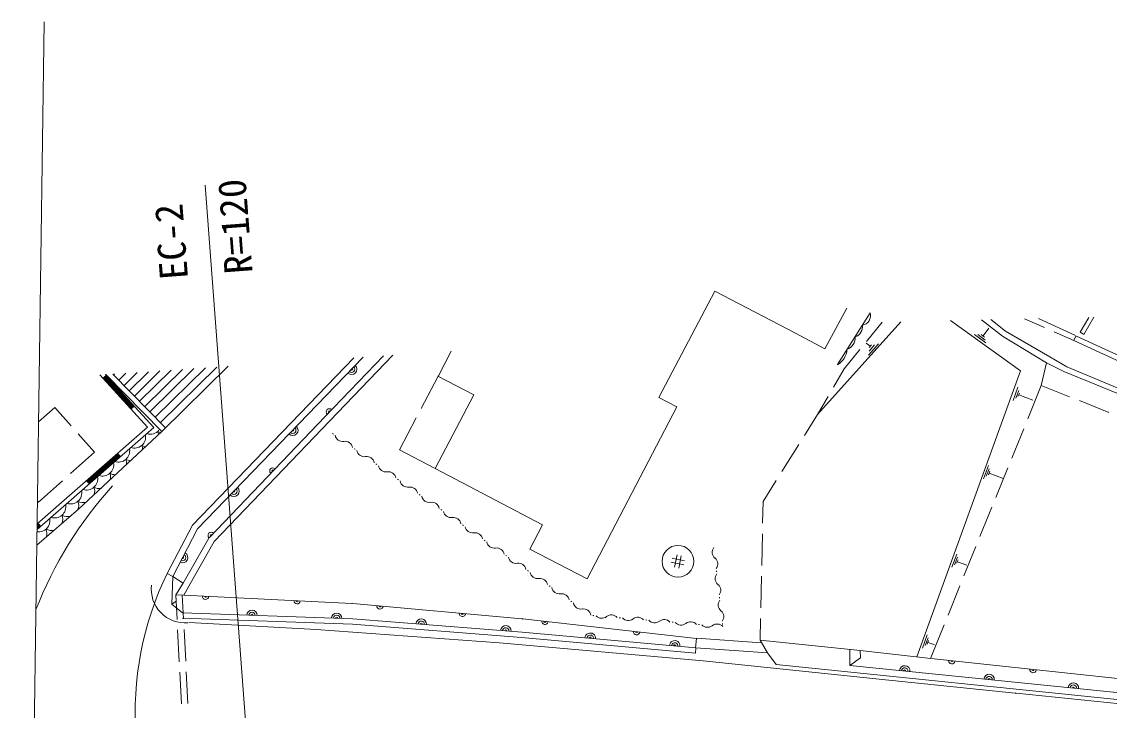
# Model space of a CAD drawing. Units: millimetres, scale not verified. Extents: x 40000 to 680000, y 20000 to 380000.
# Drawn here: x 70527 to 121830, y 285280 to 317790 of the extents above; entities that cross this region are included whole.
import ezdxf
from ezdxf.enums import TextEntityAlignment as Align

# ---------------------------------------------------------------- set-up
doc = ezdxf.new("R2010")
doc.units = ezdxf.units.MM
doc.header["$LTSCALE"] = 1000
for name, color, linetype, lineweight in [('M-BGD', 7, 'Continuous', 13), ('M-BMK-OTRS', 5, 'Continuous', 13), ('M-STR-HTXT', 7, 'Continuous', 13)]:
    doc.layers.add(name, color=color, linetype=linetype, lineweight=lineweight)
doc.styles.add('ＭＳ ゴシック', font='')
doc.styles.get('ＭＳ ゴシック').set_extended_font_data('MS Gothic')

msp = doc.modelspace()

# ---------------------------------------------------------------- linework, layer by layer
at = {"layer": 'M-BGD'}
for p, q in [((103226, 305072), (100589, 300051)), ((103226, 305072), (107022, 303078)), ((108417, 302346), (109452, 304261)), ((110554, 304044), (109004, 301607)), ((116237, 303724), (116934, 303176)), ((117834, 303761), (118770, 303348)), ((118494, 303777), (120244, 302970)), ((120872, 303833), (120461, 303129)), ((121107, 303838), (120633, 303028)), ((111993, 303625), (108068, 299241)), ((111122, 303604), (110384, 302695)), ((117648, 301310), (114340, 303680)), ((116795, 302945), (115811, 303714)), ((115881, 302955), (116153, 303318)), ((107022, 303078), (108417, 302346)), ((115481, 303028), (116012, 302628)), ((115638, 303029), (115976, 302760)), ((115793, 303017), (115942, 302901)), ((118875, 301690), (116795, 302945)), ((116934, 303176), (119025, 301962)), ((119227, 303146), (120162, 302732)), ((120257, 302937), (120162, 302732)), ((120162, 302732), (124648, 300666)), ((124743, 300898), (120290, 302949)), ((120612, 303041), (120461, 303129)), ((90789, 302229), (90183, 301075)), ((110068, 302307), (109330, 301398)), ((110546, 302468), (110368, 302619)), ((110950, 302580), (110473, 302039)), ((110609, 302537), (110502, 302402)), ((110758, 302535), (110507, 302233)), ((86191, 301919), (78576, 294026)), ((78823, 293849), (86636, 301950)), ((84835, 299154), (87585, 302013)), ((85056, 298952), (88030, 302043)), ((118626, 300620), (118874, 301688)), ((118874, 301688), (119686, 301277)), ((119836, 301502), (119025, 301962)), ((77310, 298615), (74829, 301154)), ((74864, 301119), (74904, 301159)), ((75108, 300868), (75440, 301195)), ((75353, 300618), (75975, 301231)), ((75597, 300368), (76511, 301267)), ((75842, 300117), (77046, 301303)), ((76087, 299867), (77582, 301339)), ((76331, 299617), (78117, 301376)), ((76576, 299366), (78653, 301412)), ((76820, 299116), (79188, 301448)), ((77065, 298866), (79723, 301484)), ((77132, 298440), (80259, 301520)), ((109330, 301398), (108825, 300535)), ((117648, 301310), (112757, 287796)), ((119686, 301277), (125792, 298768)), ((125805, 298976), (119836, 301502)), ((76466, 298644), (74210, 301112)), ((75708, 299503), (74359, 300979)), ((75722, 299516), (74373, 300993)), ((75737, 299530), (74388, 301006)), ((75752, 299543), (74403, 301020)), ((75767, 299557), (74418, 301033)), ((75782, 299570), (74432, 301047)), ((75796, 299584), (74447, 301060)), ((75811, 299597), (74462, 301074)), ((76751, 298628), (74465, 301129)), ((75826, 299611), (74477, 301087)), ((77131, 298440), (74501, 301132)), ((90160, 301031), (89371, 299528)), ((90150, 301039), (90192, 301067)), ((90194, 301041), (91853, 300169)), ((91853, 300169), (90031, 296699)), ((117525, 300531), (117293, 299906)), ((117560, 300382), (117421, 300023)), ((117591, 300258), (117523, 300095)), ((117560, 300168), (118218, 299920)), ((117984, 299037), (118626, 300620)), ((118626, 300620), (119959, 300086)), ((101429, 299610), (100589, 300051)), ((108572, 300103), (108067, 299240)), ((120423, 299900), (121815, 299341)), ((72083, 299582), (71321, 298906)), ((72083, 299582), (72858, 298709)), ((79380, 293441), (84835, 299154)), ((97194, 291480), (101429, 299610)), ((107446, 298248), (108067, 299240)), ((71249, 293811), (76751, 298628)), ((71253, 294081), (76466, 298644)), ((79605, 293242), (85056, 298952)), ((89138, 299085), (88349, 297583)), ((73190, 298336), (73966, 297463)), ((73199, 294774), (77132, 298440)), ((85232, 298322), (85191, 298351)), ((117232, 297184), (117796, 298574)), ((86254, 297603), (86213, 297632)), ((88349, 297583), (90031, 296699)), ((106385, 296552), (107181, 297824)), ((73966, 297463), (72829, 296453)), ((73579, 296090), (75083, 297407)), ((73592, 296075), (75097, 297392)), ((73605, 296060), (75110, 297377)), ((73618, 296045), (75123, 297362)), ((73631, 296030), (75136, 297347)), ((73644, 296015), (75149, 297332)), ((73658, 295999), (75162, 297317)), ((73671, 295984), (75176, 297302)), ((73684, 295969), (75189, 297287)), ((87276, 296883), (87235, 296912)), ((90031, 296699), (95100, 294037)), ((116131, 296836), (115900, 296211)), ((116166, 296687), (116027, 296328)), ((116197, 296563), (116129, 296400)), ((116480, 295331), (117044, 296721)), ((72455, 296121), (71319, 295112)), ((88298, 296164), (88257, 296192)), ((105499, 295136), (106120, 296129)), ((116166, 296474), (116824, 296226)), ((71268, 295169), (71319, 295112)), ((89320, 295444), (89279, 295473)), ((105478, 294110), (105499, 295136)), ((73199, 294774), (71239, 293073)), ((90342, 294724), (90301, 294753)), ((115728, 293478), (116292, 294867)), ((71250, 293865), (71414, 294008)), ((71250, 293838), (71427, 293993)), ((71251, 293946), (71374, 294053)), ((71251, 293919), (71387, 294038)), ((71251, 293892), (71400, 294023)), ((71252, 294027), (71334, 294099)), ((71252, 294000), (71348, 294084)), ((71252, 293973), (71361, 294069)), ((71253, 294054), (71321, 294114)), ((78576, 294026), (77387, 291739)), ((91364, 294005), (91323, 294034)), ((94500, 292884), (95100, 294037)), ((77654, 291601), (78823, 293849)), ((105435, 292110), (105467, 293610)), ((79350, 293401), (78144, 291281)), ((78405, 291133), (79605, 293242)), ((79342, 293409), (79384, 293436)), ((92386, 293285), (92346, 293314)), ((114976, 291624), (115540, 293014)), ((93408, 292566), (93368, 292594)), ((97194, 291480), (94500, 292884)), ((101210, 292464), (101797, 292340)), ((101322, 292032), (101447, 292619)), ((101518, 291990), (101642, 292577)), ((114634, 292655), (114402, 292030)), ((114668, 292506), (114529, 292148)), ((101168, 292269), (101755, 292144)), ((114699, 292383), (114631, 292219)), ((114668, 292293), (115112, 292126)), ((77387, 291739), (77654, 291601)), ((77654, 291601), (77600, 290288)), ((78144, 291281), (77654, 291601)), ((94431, 291846), (94390, 291875)), ((103299, 291867), (103305, 291818)), ((105393, 290110), (105425, 291610)), ((77795, 290736), (78144, 291281)), ((78181, 290715), (78405, 291133)), ((95453, 291126), (95412, 291155)), ((114224, 289771), (114788, 291161)), ((77600, 290288), (77806, 290435)), ((77806, 290435), (77795, 290736)), ((78182, 290715), (77795, 290736)), ((77796, 290711), (77856, 289572)), ((78155, 289593), (78096, 290727)), ((78181, 290715), (86099, 290329)), ((96475, 290407), (96434, 290436)), ((103440, 290625), (103446, 290576)), ((78109, 289877), (77600, 290288)), ((78109, 289877), (86139, 289595)), ((86103, 290314), (86145, 290341)), ((86149, 290325), (94111, 289604)), ((78100, 289627), (86124, 289346)), ((84416, 289089), (78422, 289417)), ((94127, 288969), (86139, 289595)), ((94115, 289588), (94157, 289616)), ((94160, 289599), (102355, 288670)), ((97521, 289754), (97471, 289758)), ((98766, 289647), (98717, 289651)), ((100012, 289540), (99962, 289544)), ((101257, 289433), (101207, 289437)), ((103581, 289383), (103587, 289334)), ((105361, 288584), (105382, 289611)), ((77882, 289072), (77961, 287575)), ((78261, 287596), (78182, 289094)), ((93068, 288463), (84416, 289089)), ((86124, 289346), (94106, 288720)), ((102327, 288230), (94127, 288969)), ((102503, 289326), (102453, 289330)), ((113246, 288843), (113014, 288217)), ((113393, 287725), (114036, 289308)), ((102674, 287616), (93068, 288463)), ((94106, 288720), (102310, 287981)), ((102316, 288231), (102355, 288670)), ((105432, 288464), (102359, 288679)), ((105361, 288584), (110073, 288103)), ((105715, 287993), (105361, 288584)), ((113280, 288694), (113141, 288335)), ((113311, 288570), (113243, 288406)), ((113280, 288480), (113585, 288371)), ((102310, 287981), (102327, 288230)), ((105715, 287993), (102328, 288230)), ((106121, 287449), (105715, 287993)), ((109587, 288127), (109591, 287401)), ((113269, 287738), (110073, 288103)), ((110095, 287750), (110073, 288103)), ((110972, 286749), (102674, 287616)), ((125996, 285399), (106121, 287449)), ((109591, 287401), (110095, 287750)), ((109591, 287401), (126294, 285698)), ((126874, 286280), (113269, 287738)), ((77988, 287075), (78066, 285577)), ((78366, 285599), (78287, 287097)), ((117389, 286089), (110972, 286749)), ((117393, 286073), (117435, 286100)), ((123592, 285449), (117439, 286084))]:
    msp.add_line(p, q, dxfattribs=at)
msp.add_circle((101484, 292317), 750, dxfattribs=at)
for centre, radius, start, end in [((110110, 303919), 461, 279.1013, 15.8342), ((109702, 303382), 488, 287.2732, 9.6281), ((109213, 302896), 634, 292.6436, 1.7904), ((108592, 302355), 866, 299.0509, 357.1226), ((86089, 301382), 250, 226.032, 46.032), ((86089, 301382), 150, 226.032, 46.032), ((86089, 301382), 50, 226.032, 46.032), ((85038, 299370), 150, 46.1058, 226.1058), ((85038, 299370), 50, 46.1058, 226.1058), ((83312, 298503), 250, 226.032, 46.032), ((83312, 298503), 150, 226.032, 46.032), ((75839, 298186), 532, 251.456, 10.9447), ((76592, 298845), 532, 251.456, 320.263), ((77198, 298911), 532, 241.2163, 257.1303), ((76446, 298252), 532, 4.68, 21.1844), ((83312, 298503), 50, 226.032, 46.032), ((85669, 298336), 362, 191.2497, 278.4553), ((75087, 297527), 532, 251.456, 10.9447), ((76446, 298252), 532, 241.2163, 261.3033), ((75694, 297593), 532, 0.2512, 21.1844), ((85776, 297618), 362, 11.2497, 98.4553), ((74941, 296935), 532, 355.4797, 21.1844), ((75694, 297593), 532, 241.2163, 265.7321), ((86691, 297616), 362, 191.2497, 278.4553), ((86798, 296899), 362, 11.2497, 98.4553), ((74334, 296869), 532, 251.456, 10.9447), ((82374, 296578), 150, 46.4633, 226.4633), ((82374, 296578), 50, 46.4633, 226.4633), ((87713, 296896), 362, 191.2497, 278.4553), ((87820, 296179), 362, 11.2497, 98.4553), ((73582, 296210), 532, 251.456, 10.9447), ((74941, 296935), 532, 241.2163, 270.5035), ((74189, 296276), 532, 350.2269, 21.1844), ((88735, 296177), 362, 191.2497, 278.4553), ((88861, 283166), 18952, 137.8781, 158.7642), ((72830, 295551), 532, 251.456, 10.9447), ((73436, 295617), 532, 344.2432, 21.1844), ((74189, 296276), 532, 241.2163, 275.7564), ((80535, 295624), 250, 226.032, 46.032), ((80535, 295624), 150, 226.032, 46.032), ((80535, 295624), 50, 226.032, 46.032), ((88842, 295460), 362, 11.2497, 98.4553), ((72684, 294958), 532, 337.2799, 21.1844), ((73436, 295617), 532, 241.2163, 281.74), ((89757, 295457), 362, 191.2497, 278.4553), ((89864, 294740), 362, 11.2497, 98.4553), ((72077, 294892), 532, 251.456, 10.9447), ((71931, 294300), 532, 338.2842, 21.1844), ((72684, 294958), 532, 241.2163, 284.6386), ((90780, 294738), 362, 191.2497, 278.4553), ((71325, 294234), 532, 261.7023, 10.9447), ((90886, 294020), 362, 11.2497, 98.4553), ((71931, 294300), 532, 241.2163, 283.6342), ((71179, 293641), 532, 339.2555, 21.1844), ((79466, 293532), 150, 46.524, 226.524), ((79466, 293532), 50, 46.524, 226.524), ((91802, 294018), 362, 191.2497, 278.4553), ((91908, 293301), 362, 11.2497, 98.4553), ((92824, 293298), 362, 191.2497, 278.4553), ((92930, 292581), 362, 11.2497, 98.4553), ((103464, 292742), 362, 142.8752, 230.0809), ((78115, 292488), 250, 242.5287, 62.5287), ((78115, 292488), 150, 242.5287, 62.5287), ((78115, 292488), 50, 242.5287, 62.5287), ((93846, 292579), 362, 191.2497, 278.4553), ((102999, 292186), 362, 322.8752, 50.0809), ((93952, 291862), 362, 11.2497, 98.4553), ((90772, 285205), 14894, 153.98, 184.3477), ((94868, 291859), 362, 191.2497, 278.4553), ((94974, 291142), 362, 11.2497, 98.4553), ((103605, 291500), 362, 142.8752, 230.0809), ((78221, 290992), 1584, 172.7219, 275.4509), ((95890, 291140), 362, 191.2497, 278.4553), ((103140, 290944), 362, 322.8752, 50.0809), ((79198, 290665), 150, 177.1476, 357.1476), ((79198, 290665), 50, 177.1476, 357.1476), ((83517, 290454), 150, 177.3305, 357.3305), ((83517, 290454), 50, 177.3305, 357.3305), ((95997, 290422), 362, 11.2497, 98.4553), ((103746, 290258), 362, 142.8752, 230.0809), ((81388, 289762), 250, 357.9938, 177.9938), ((81388, 289762), 150, 357.9938, 177.9938), ((85385, 289622), 250, 357.9938, 177.9938), ((87429, 290209), 150, 174.7733, 354.7733), ((87429, 290209), 50, 174.7733, 354.7733), ((91313, 289857), 150, 174.968, 354.968), ((96912, 290420), 362, 191.2497, 278.4553), ((97019, 289703), 362, 11.2497, 98.4553), ((103281, 289702), 362, 322.8752, 50.0809), ((81388, 289762), 50, 357.9938, 177.9938), ((85385, 289622), 150, 357.9938, 177.9938), ((85385, 289622), 50, 357.9938, 177.9938), ((89375, 289342), 250, 355.5169, 175.5169), ((89375, 289342), 150, 355.5169, 175.5169), ((89375, 289342), 50, 355.5169, 175.5169), ((91313, 289857), 50, 174.968, 354.968), ((95208, 289480), 150, 173.5792, 353.5792), ((95208, 289480), 50, 173.5792, 353.5792), ((97892, 289985), 362, 221.4867, 308.6924), ((98345, 289419), 362, 41.4867, 128.6924), ((99138, 289878), 362, 221.4867, 308.6924), ((99591, 289312), 362, 41.4867, 128.6924), ((100383, 289771), 362, 221.4867, 308.6924), ((100836, 289205), 362, 41.4867, 128.6924), ((101628, 289664), 362, 221.4867, 308.6924), ((102082, 289098), 362, 41.4867, 128.6924), ((103327, 288991), 362, 41.4867, 128.6924), ((93363, 289029), 250, 355.5169, 175.5169), ((93363, 289029), 150, 355.5169, 175.5169), ((93363, 289029), 50, 355.5169, 175.5169), ((97347, 288679), 250, 354.8528, 174.8528), ((99533, 288989), 150, 173.2261, 353.2261), ((99533, 288989), 50, 173.2261, 353.2261), ((102874, 289557), 362, 221.4867, 308.6924), ((97347, 288679), 150, 354.8528, 174.8528), ((97347, 288679), 50, 354.8528, 174.8528), ((101331, 288320), 250, 354.8528, 174.8528), ((101331, 288320), 150, 354.8528, 174.8528), ((101331, 288320), 50, 354.8528, 174.8528), ((112181, 287137), 250, 354.1793, 174.1793), ((114404, 287615), 150, 173.9062, 353.9062), ((114404, 287615), 50, 173.9062, 353.9062), ((112181, 287137), 150, 354.1793, 174.1793), ((112181, 287137), 50, 354.1793, 174.1793), ((116160, 286731), 250, 354.1793, 174.1793), ((116160, 286731), 150, 354.1793, 174.1793), ((118234, 287204), 150, 173.9062, 353.9062), ((118234, 287204), 50, 173.9062, 353.9062), ((116160, 286731), 50, 354.1793, 174.1793), ((120139, 286326), 250, 354.1793, 174.1793), ((120139, 286326), 150, 354.1793, 174.1793), ((120139, 286326), 50, 354.1793, 174.1793)]:
    msp.add_arc(centre, radius, start, end, dxfattribs=at)
at = {"layer": 'M-BMK-OTRS'}
msp.add_line((70527, 242192), (71585, 317790), dxfattribs=at)
at = {"layer": 'M-STR-HTXT'}
msp.add_line((81727, 276330), (79176, 310072), dxfattribs=at)

# ---------------------------------------------------------------- texts
at = {"layer": 'M-STR-HTXT', "style": 'ＭＳ ゴシック'}
for s, p in [('R=120', (81814, 305964)), ('EC-2', (78767, 305693))]:
    msp.add_text(s, height=1320, rotation=94.324, dxfattribs=at).set_placement(p, align=Align.BOTTOM_LEFT)

doc.saveas('drawing.dxf')
